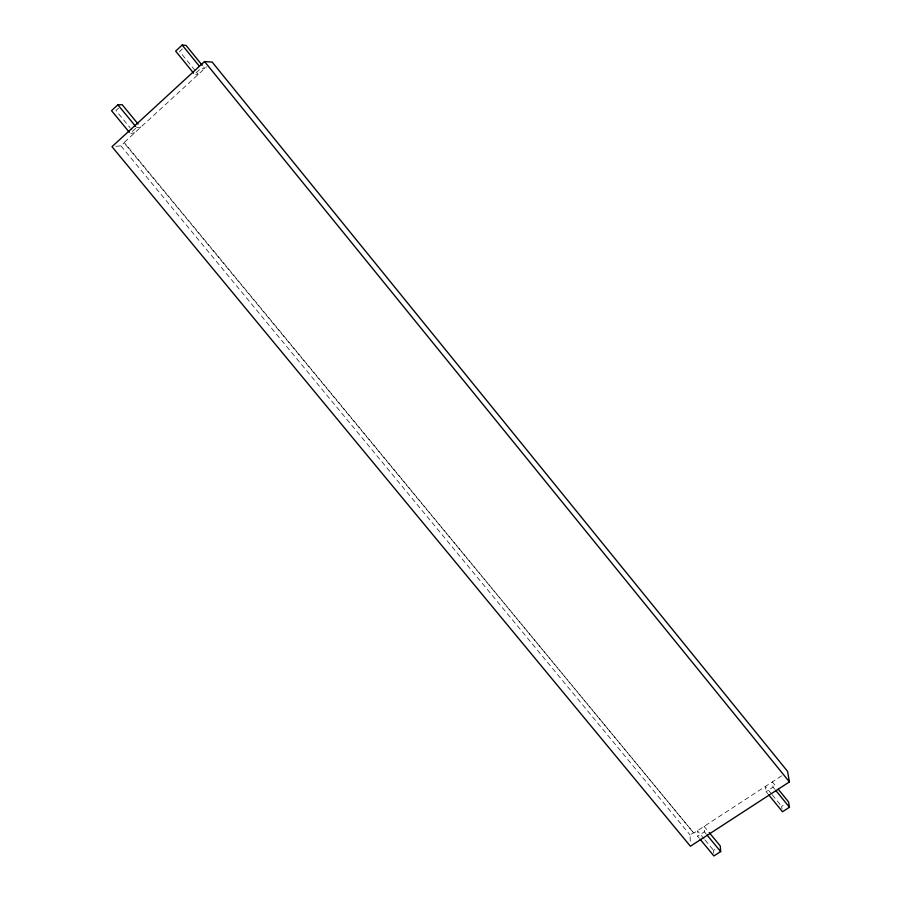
<?xml version="1.0" encoding="UTF-8"?>
<svg xmlns="http://www.w3.org/2000/svg" width="901" height="901" viewBox="0 0 901 901"><rect width="100%" height="100%" fill="white"/><g stroke="black" fill="none" stroke-linecap="round" stroke-linejoin="round"><path stroke-width="0.68" stroke-dasharray="4.5 3.38" d="M118.628 108.052L115.936 110.541L130.037 127.672M182.374 48.868L179.603 51.447L198.276 74.411L194.481 74.265L201.024 68.251L204.775 68.442L203.074 66.359M135.634 128.347L130.206 133.337L134.452 133.021L130.927 128.742M781.606 775.851L693.826 833.098L123.933 142.685L206.52 66.843M115.812 146.322L120.903 145.838L124.383 142.64L693.826 833.098M690.267 841.23L690.087 834.957L693.804 832.524M699.345 838.313L697.622 836.241L704.379 831.837L704.12 826.386L708.366 831.544M767.843 793.77L766.109 791.652L773.081 787.125L772.292 781.922L776.572 787.181M713.727 853.146L713.558 850.341L715.799 848.888M782.068 809.064L781.64 806.384L785.098 804.154M136.547 127.514L140.747 127.244L138.979 125.104M120.903 145.838L690.087 834.957M704.379 831.837L706.102 833.921M704.21 839L697.408 830.767L697.622 836.241M705.055 840.036L713.558 850.341M771.369 793.781L765.377 786.427L766.109 791.652M772.225 794.828L781.64 806.384M773.081 787.125L774.804 789.242"/><path stroke-width="1.35" d="M138.09 124.023L122.209 104.719L117.851 104.809L111.533 110.688L129.316 132.267M202.229 65.311L186.079 45.433L182.171 45.05L175.65 51.109L193.625 73.206M204.55 61.55L111.994 146.694L690.414 846.242L789.422 781.91L787.564 771.357L212.14 62.056L204.55 61.55L789.422 781.91M709.222 832.58L720.282 846.005L720.665 851.591L713.896 855.95L700.201 839.349M778.284 789.287L788.555 801.913L789.467 807.251L782.496 811.745L768.699 794.828M117.851 104.809L135.657 126.433M706.958 834.957L720.665 851.591M182.171 45.05L199.312 66.133M775.66 790.301L789.467 807.251"/></g></svg>
